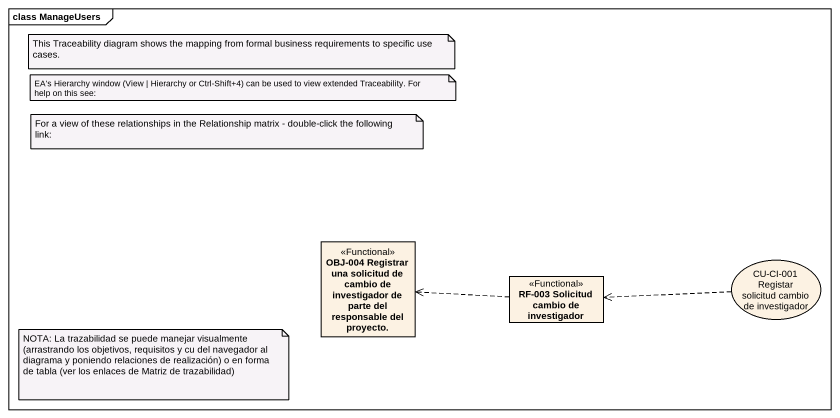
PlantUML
@startuml
mainframe class ManageUsers
allowmixing
hide circle
hide empty members
class "OBJ-004 Registrar una solicitud de cambio de investigador de parte del responsable del proyecto." as OBJ_004_Registrar_una <<Functional>>
usecase "CU-CI-001 Registar solicitud cambio de investigador" as CU_CI_001_Registar
class "RF-003 Solicitud cambio de investigador" as RF_003_Solicitud_cambio_de <<Functional>>
CU_CI_001_Registar .left.> RF_003_Solicitud_cambio_de
RF_003_Solicitud_cambio_de .left.> OBJ_004_Registrar_una
note as N1
  This Traceability diagram shows the mapping from formal business requirements to specific use cases.
end note
note as N2
  EA's Hierarchy window (View | Hierarchy or Ctrl-Shift+4) can be used to view extended Traceability. For help on this see:
end note
note as N3
  For a view of these relationships in the Relationship matrix - double-click the following link:
end note
note as N4
  NOTA: La trazabilidad se puede manejar visualmente (arrastrando los objetivos, requisitos y cu del navegador al diagrama y poniendo relaciones de realización) o en forma de tabla (ver los enlaces de Matriz de trazabilidad)
end note
@enduml
